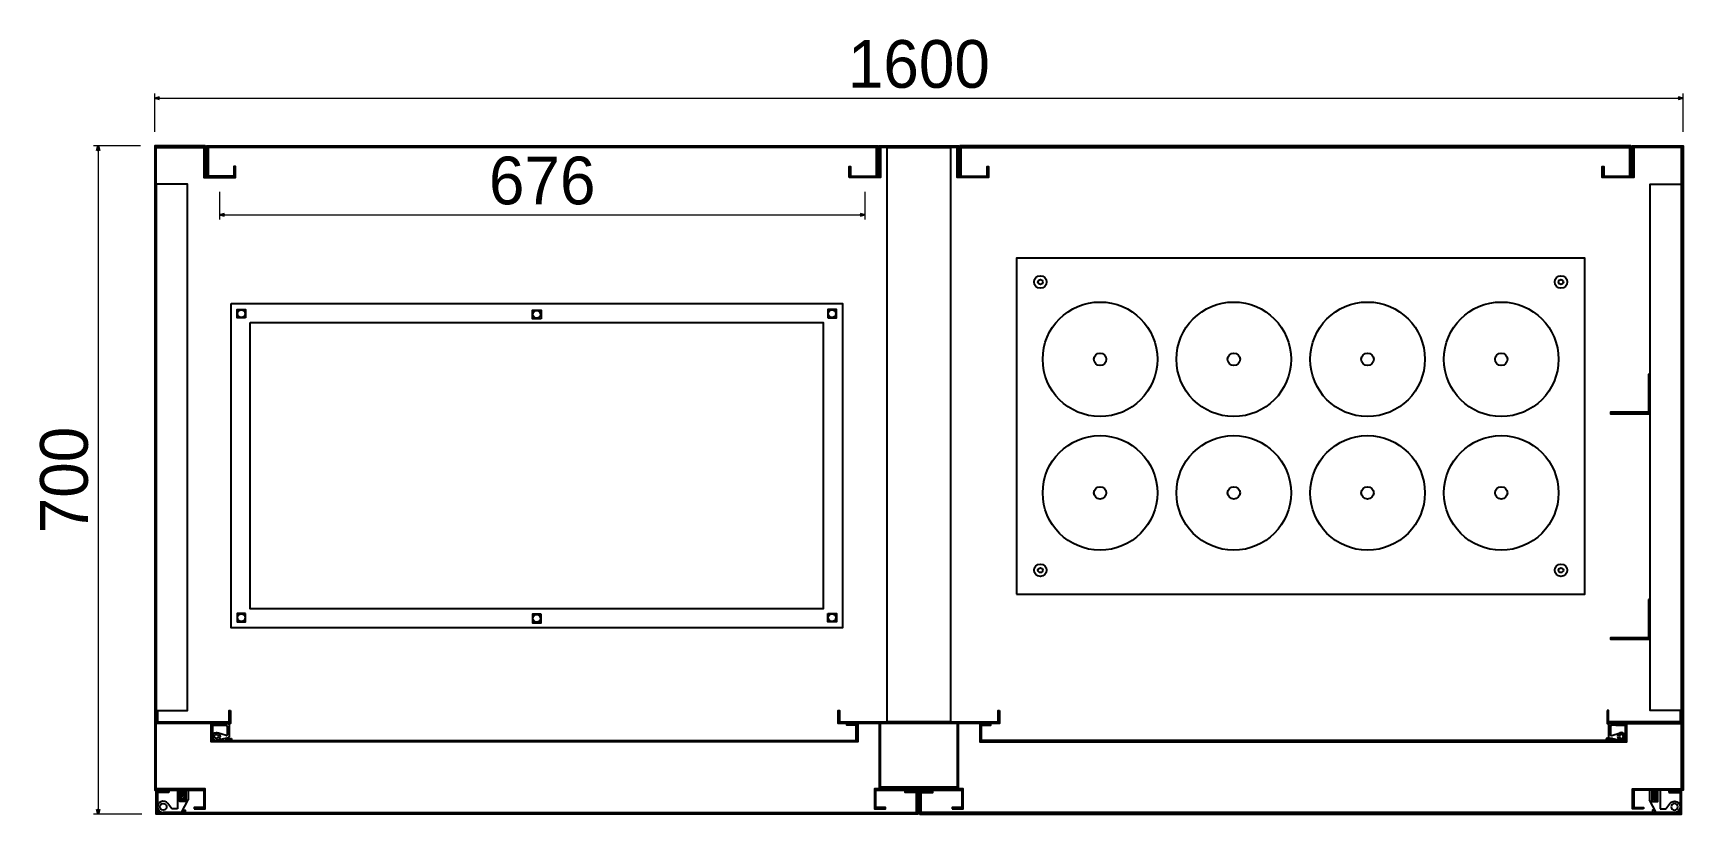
# Model space of a CAD drawing. Header units: millimetres. Extents: x 0 to 6126, y 0 to 4331.
# Drawn here: x 3083 to 4810, y 1467 to 2286 of the extents above; entities that cross this region are included whole.
import ezdxf

# ---------------------------------------------------------------- set-up
doc = ezdxf.new("R2010")
doc.units = ezdxf.units.MM
doc.layers.add('DIM', color=253, linetype='Continuous')
doc.layers.add('Ghi chu', color=7, linetype='Continuous')
doc.dimstyles.new('CNC', dxfattribs={"dimtxt": 50, "dimasz": 5, "dimexe": 5, "dimexo": 15, "dimgap": 10, "dimtad": 1, "dimdec": 0, "dimtxsty": 'Standard', "dimblk": 'OPEN30', "dimcen": 10, "dimclrd": 5, "dimclre": 5, "dimclrt": 3, "dimazin": 3, "dimtfac": 1, "dimtdec": 0, "dimtmove": 0, "dimatfit": 3, "dimldrblk": 'ARCHTICK', "dimlwd": 9, "dimlwe": 9})

# ---------------------------------------------------------------- blocks, each defined once
blk = doc.blocks.new('HL011-1-4')
h = blk.add_hatch()
h.set_pattern_fill('ANSI31', color=2, scale=0.5, style=0)
h.paths.add_polyline_path([(2.5, 0), (8.5, 0), (8.5, 12), (2.5, 12)])
at = {"color": 1}
for p, q in [((7, 23.5), (0, 10)), ((7, 23.5), (26, 23.5)), ((11, 0), (11, 19.5)), ((11, 19.5), (17, 19.5)), ((17, 19.5), (21.2, 13.9)), ((0, 0), (0, 10)), ((11, 0), (0, 0))]:
    blk.add_line(p, q, dxfattribs=at)
blk.add_lwpolyline([(5.7, 21), (3, 21), (3, 23.5), (7, 23.5)], dxfattribs=at)
at = {"color": 2}
blk.add_lwpolyline([(2.5, 0), (2.5, 12), (8.5, 12), (8.5, 0)], dxfattribs=at)
at = {"color": 1}
blk.add_circle((26, 17.5), 3.5, dxfattribs=at)
blk.add_arc((26, 17.5), 6, 216.8699, 90, dxfattribs=at)
blk = doc.blocks.new('*D5')
at = {"color": 0, "linetype": 'ByBlock', "lineweight": -2}
for p, q in [((3209.9, 2217.3), (3214.9, 2218.6)), ((3214.9, 2215.9), (3209.9, 2217.3)), ((3209.9, 2217.3), (3214.9, 2217.3)), ((4804.9, 2218.6), (4809.9, 2217.3)), ((4809.9, 2217.3), (4804.9, 2215.9)), ((4809.9, 2217.3), (4804.9, 2217.3))]:
    blk.add_line(p, q, dxfattribs=at)
at = {"layer": 'Defpoints', "color": 0, "ltscale": 3, "transparency": 16777216}
for p in [(4809.9, 2217.3), (3209.9, 2167.2), (4809.9, 2167.2)]:
    blk.add_point(p, dxfattribs=at)
at = {"layer": 'DIM', "color": 5, "lineweight": 9, "ltscale": 3, "transparency": 16777216}
for p, q in [((3209.9, 2182.2), (3209.9, 2222.3)), ((3214.9, 2217.3), (4804.9, 2217.3)), ((4809.9, 2182.2), (4809.9, 2222.3))]:
    blk.add_line(p, q, dxfattribs=at)
at = {"layer": 'DIM', "color": 3, "ltscale": 3, "transparency": 16777216, "insert": (4009.9, 2252.8), "char_height": 50, "attachment_point": 5}
blk.add_mtext('1600', dxfattribs=at)
blk = doc.blocks.new('_ArchTick')
at = {"color": 0, "const_width": 0.15}
blk.add_lwpolyline([(-0.5, -0.5), (0.5, 0.5)], dxfattribs=at)
blk = doc.blocks.new('_Open30')
at = {"color": 0, "linetype": 'ByBlock', "lineweight": -2}
for p, q in [((-1, 0.27), (0, 0)), ((0, 0), (-1, -0.27)), ((0, 0), (-1, 0))]:
    blk.add_line(p, q, dxfattribs=at)
blk = doc.blocks.new('*D6')
at = {"color": 0, "linetype": 'ByBlock', "lineweight": -2}
for p, q in [((3149.5, 2162.2), (3150.9, 2167.2)), ((3150.9, 2167.2), (3152.2, 2162.2)), ((3150.9, 2167.2), (3150.9, 2162.2)), ((3150.9, 1467.2), (3149.5, 1472.2)), ((3152.2, 1472.2), (3150.9, 1467.2)), ((3150.9, 1467.2), (3150.9, 1472.2))]:
    blk.add_line(p, q, dxfattribs=at)
at = {"layer": 'Defpoints', "color": 0, "ltscale": 3, "transparency": 16777216}
for p in [(3209.9, 2167.2), (3150.9, 1467.2), (3211.4, 1467.2)]:
    blk.add_point(p, dxfattribs=at)
at = {"layer": 'DIM', "color": 5, "lineweight": 9, "ltscale": 3, "transparency": 16777216}
for p, q in [((3194.9, 2167.2), (3145.9, 2167.2)), ((3150.9, 2162.2), (3150.9, 1472.2)), ((3196.4, 1467.2), (3145.9, 1467.2))]:
    blk.add_line(p, q, dxfattribs=at)
at = {"layer": 'DIM', "color": 3, "ltscale": 3, "transparency": 16777216, "insert": (3115.3, 1817.2), "char_height": 50, "attachment_point": 5, "rotation": 90}
blk.add_mtext('700', dxfattribs=at)
blk = doc.blocks.new('HL036-1-2')
at = {"layer": 'Ghi chu', "color": 1}
for p, q in [((-3, 17.8), (-18.9, 17.8)), ((-18.9, 15.8), (-18.9, 17.8)), ((-15.6, 15), (-3.9, 17.7)), ((-12.1, 15.8), (-18.9, 15.8)), ((-16.4, 1), (-16.4, 14)), ((0, 0), (-15.4, 0)), ((-14.4, 3), (-14.4, 11.9)), ((0, 2), (-13.4, 2)), ((-13.1, 12.8), (-4.3, 9.8)), ((-6.2, 2), (-6.2, 0)), ((-1.2, 2), (-1.2, 0)), ((0, 0), (0, 2))]:
    blk.add_line(p, q, dxfattribs=at)
for radius in [4.1, 2.1]:
    blk.add_circle((-3, 13.7), radius, dxfattribs=at)
for centre, start, end in [((-15.4, 14), 102.9616, 180), ((-15.4, 1), 180, 270), ((-13.4, 11.9), 71.3254, 180), ((-13.4, 3), 180, 270)]:
    blk.add_arc(centre, 1, start, end, dxfattribs=at)
blk = doc.blocks.new('*D21')
at = {"color": 0, "linetype": 'ByBlock', "lineweight": -2}
for p, q in [((3277.9, 2095.1), (3282.9, 2096.5)), ((3282.9, 2093.8), (3277.9, 2095.1)), ((3277.9, 2095.1), (3282.9, 2095.1)), ((3948.4, 2096.5), (3953.4, 2095.1)), ((3953.4, 2095.1), (3948.4, 2093.8)), ((3953.4, 2095.1), (3948.4, 2095.1))]:
    blk.add_line(p, q, dxfattribs=at)
at = {"layer": 'Defpoints', "color": 0, "ltscale": 3, "transparency": 16777216}
for p in [(3277.9, 2134.2), (3953.4, 2134.2), (3953.4, 2095.1)]:
    blk.add_point(p, dxfattribs=at)
at = {"layer": 'DIM', "color": 5, "lineweight": 9, "ltscale": 3, "transparency": 16777216}
for p, q in [((3277.9, 2119.2), (3277.9, 2090.1)), ((3953.4, 2119.2), (3953.4, 2090.1)), ((3282.9, 2095.1), (3948.4, 2095.1))]:
    blk.add_line(p, q, dxfattribs=at)
at = {"layer": 'DIM', "color": 3, "ltscale": 3, "transparency": 16777216, "insert": (3615.6, 2130.7), "char_height": 50, "attachment_point": 5}
blk.add_mtext('676', dxfattribs=at)

msp = doc.modelspace()

# ---------------------------------------------------------------- linework, layer by layer
at = {"color": 7}
for points in [[(3251.4, 1472.7), (3262.9, 1472.7), (3262.9, 1493.7), (3211.4, 1493.7), (3211.4, 2165.7), (3261.4, 2165.7), (3261.4, 2134.2), (3294.4, 2134.2), (3294.4, 2145.7), (3292.9, 2145.7), (3292.9, 2135.7), (3262.9, 2135.7), (3262.9, 2167.2), (3209.9, 2167.2), (3209.9, 1492.2), (3261.4, 1492.2), (3261.4, 1474.2), (3251.4, 1474.2)], [(4768.4, 1472.7), (4756.9, 1472.7), (4756.9, 1493.7), (4808.4, 1493.7), (4808.4, 2165.7), (4758.4, 2165.7), (4758.4, 2134.2), (4725.4, 2134.2), (4725.4, 2145.7), (4726.9, 2145.7), (4726.9, 2135.7), (4756.9, 2135.7), (4756.9, 2167.2), (4809.9, 2167.2), (4809.9, 1492.2), (4758.4, 1492.2), (4758.4, 1474.2), (4768.4, 1474.2)], [(3224.9, 1489.7), (3212.9, 1489.7), (3212.9, 1468.7), (4007.4, 1468.7), (4007.4, 1489.7), (3995.4, 1489.7), (3995.4, 1491.2), (4008.9, 1491.2), (4008.9, 1467.2), (3211.4, 1467.2), (3211.4, 1491.2), (3224.9, 1491.2)], [(4794.9, 1489.7), (4806.9, 1489.7), (4806.9, 1468.7), (4012.4, 1468.7), (4012.4, 1489.7), (4024.4, 1489.7), (4024.4, 1491.2), (4010.9, 1491.2), (4010.9, 1467.2), (4808.4, 1467.2), (4808.4, 1491.2), (4794.9, 1491.2)]]:
    msp.add_lwpolyline(points, close=True, dxfattribs=at)
at = {"color": 7, "ltscale": 0.5}
for points in [[(3264.4, 2136.7), (3264.4, 2167.2), (3966.9, 2167.2), (3966.9, 2136.7), (3965.4, 2136.7), (3965.4, 2165.7), (3265.9, 2165.7), (3265.9, 2136.7)], [(4755.4, 2136.7), (4755.4, 2167.2), (4052.8, 2167.2), (4052.8, 2136.7), (4054.3, 2136.7), (4054.3, 2165.7), (4753.9, 2165.7), (4753.9, 2136.7)], [(4044.9, 1472.7), (4056.4, 1472.7), (4056.4, 1493.7), (3963.4, 1493.7), (3963.4, 1472.7), (3974.9, 1472.7), (3974.9, 1474.2), (3964.9, 1474.2), (3964.9, 1492.2), (4054.9, 1492.2), (4054.9, 1474.2), (4044.9, 1474.2)]]:
    msp.add_lwpolyline(points, close=True, dxfattribs=at)
at = {"color": 7, "ltscale": 3}
for points in [[(3936.9, 2134.2), (3936.9, 2134.2), (3936.9, 2145.7), (3938.4, 2145.7), (3938.4, 2135.7), (3968.4, 2135.7), (3968.4, 2167.2), (4051.4, 2167.2), (4051.4, 2135.7), (4081.4, 2135.7), (4081.4, 2145.7), (4082.9, 2145.7), (4082.9, 2134.2), (4082.9, 2134.2), (4049.9, 2134.2), (4049.9, 2165.7), (3969.9, 2165.7), (3969.9, 2134.2)], [(4112.1, 1697.7), (4707.1, 1697.7), (4707.1, 2049.7), (4112.1, 2049.7)], [(3289.9, 2002.2), (3929.9, 2002.2), (3929.9, 1662.2), (3289.9, 1662.2)]]:
    msp.add_lwpolyline(points, close=True, dxfattribs=at)
at = {"color": 252, "ltscale": 0.5}
for points in [[(3976.9, 2165.7), (4042.9, 2165.7), (4042.9, 1563.7), (3976.9, 1563.7)], [(3211.4, 1575.7), (3244.4, 1575.7), (3244.4, 2127.2), (3211.4, 2127.2)], [(4808.4, 1575.7), (4775.4, 1575.7), (4775.4, 2127.2), (4808.4, 2127.2)], [(4773.9, 1928.2), (4773.9, 1888.2), (4733.9, 1888.2), (4733.9, 1886.7), (4775.4, 1886.7), (4775.4, 1928.2)], [(4773.9, 1691.9), (4773.9, 1651.9), (4733.9, 1651.9), (4733.9, 1650.4), (4775.4, 1650.4), (4775.4, 1691.9)]]:
    msp.add_lwpolyline(points, close=True, dxfattribs=at)
at = {"color": 2}
for points in [[(3305.1, 1987), (3296.1, 1987), (3296.1, 1996), (3305.1, 1996)], [(3614.4, 1986.2), (3605.4, 1986.2), (3605.4, 1995.2), (3614.4, 1995.2)], [(3914.6, 1987), (3923.6, 1987), (3923.6, 1996), (3914.6, 1996)], [(3305.1, 1677.5), (3296.1, 1677.5), (3296.1, 1668.5), (3305.1, 1668.5)], [(3614.4, 1676.7), (3605.4, 1676.7), (3605.4, 1667.7), (3614.4, 1667.7)], [(3914.6, 1677.5), (3923.6, 1677.5), (3923.6, 1668.5), (3914.6, 1668.5)]]:
    msp.add_lwpolyline(points, close=True, dxfattribs=at)
at = {"color": 2, "ltscale": 3}
msp.add_lwpolyline([(3309.9, 1982.2), (3909.9, 1982.2), (3909.9, 1682.2), (3309.9, 1682.2)], close=True, dxfattribs=at)
at = {"color": 3, "ltscale": 0.5}
for points in [[(3289.4, 1575.7), (3289.4, 1562.2), (3211.4, 1562.2), (3211.4, 1575.7), (3212.9, 1575.7), (3212.9, 1563.7), (3287.9, 1563.7), (3287.9, 1575.7)], [(4094.4, 1575.7), (4094.4, 1562.2), (3925.4, 1562.2), (3925.4, 1575.7), (3926.9, 1575.7), (3926.9, 1563.7), (4092.9, 1563.7), (4092.9, 1575.7)], [(4730.4, 1575.7), (4730.4, 1562.2), (4808.4, 1562.2), (4808.4, 1575.7), (4806.9, 1575.7), (4806.9, 1563.7), (4731.9, 1563.7), (4731.9, 1575.7)]]:
    msp.add_lwpolyline(points, close=True, dxfattribs=at)
at = {"color": 6, "ltscale": 0.5}
for points in [[(3934.4, 1561.9), (3945.9, 1561.9), (3945.9, 1542.9), (3268.9, 1542.9), (3268.9, 1561.9), (3280.4, 1561.9), (3280.4, 1560.4), (3270.4, 1560.4), (3270.4, 1544.4), (3944.4, 1544.4), (3944.4, 1560.4), (3934.4, 1560.4)], [(4085.4, 1561.9), (4073.9, 1561.9), (4073.9, 1542.9), (4750.9, 1542.9), (4750.9, 1561.9), (4739.4, 1561.9), (4739.4, 1560.4), (4749.4, 1560.4), (4749.4, 1544.4), (4075.4, 1544.4), (4075.4, 1560.4), (4085.4, 1560.4)]]:
    msp.add_lwpolyline(points, close=True, dxfattribs=at)
at = {"color": 8}
msp.add_lwpolyline([(4049.9, 1562.2), (4049.9, 1495.2), (3969.9, 1495.2), (3969.9, 1562.2), (3968.4, 1562.2), (3968.4, 1493.7), (4051.4, 1493.7), (4051.4, 1562.2)], close=True, dxfattribs=at)
at = {"color": 2, "ltscale": 3}
for centre, radius in [((4137.1, 2024.7), 6.5), ((4137.1, 2024.7), 2.5), ((4682.1, 2024.7), 6.5), ((4682.1, 2024.7), 2.5), ((4199.6, 1943.7), 6.5), ((4339.6, 1943.7), 6.5), ((4479.6, 1943.7), 6.5), ((4619.6, 1943.7), 6.5), ((4199.6, 1803.7), 6.5), ((4339.6, 1803.7), 6.5), ((4479.6, 1803.7), 6.5), ((4619.6, 1803.7), 6.5), ((4137.1, 1722.7), 6.5), ((4682.1, 1722.7), 6.5), ((4137.1, 1722.7), 2.5), ((4682.1, 1722.7), 2.5)]:
    msp.add_circle(centre, radius, dxfattribs=at)
at = {"color": 7}
for centre in [(3300.6, 1991.5), (3609.9, 1990.7), (3919.1, 1991.5), (3300.6, 1673), (3609.9, 1672.2), (3919.1, 1673)]:
    msp.add_circle(centre, 4, dxfattribs=at)
at = {"color": 7, "ltscale": 3}
for centre in [(4199.6, 1943.7), (4339.6, 1943.7), (4479.6, 1943.7), (4619.6, 1943.7), (4199.6, 1803.7), (4339.6, 1803.7), (4479.6, 1803.7), (4619.6, 1803.7)]:
    msp.add_circle(centre, 60, dxfattribs=at)

# ---------------------------------------------------------------- block references
at = {"color": 7, "rotation": 180}
for name, p in [('HL036-1-2', (3271.5, 1562.2)), ('HL011-1-4', (3244.9, 1492.2))]:
    msp.add_blockref(name, p, dxfattribs=at)
at = {"color": 7, "xscale": -1, "rotation": 180}
for name, p in [('HL036-1-2', (4748.3, 1562.2)), ('HL011-1-4', (4774.9, 1492.2))]:
    msp.add_blockref(name, p, dxfattribs=at)

# ---------------------------------------------------------------- dimensions: what is measured, and where the dimension line sits
at = {"layer": 'DIM', "color": 7, "ltscale": 3}
for base, p1, p2, picture, middle in [((4809.9, 2217.3), (3209.9, 2167.2), (4809.9, 2167.2), '*D5', (4009.9, 2252.8)), ((3953.3584489, 2095.1328509), (3277.8584489, 2134.217071), (3953.3584489, 2134.217071), '*D21', (3615.6084489, 2130.6615003))]:
    dim = msp.add_linear_dim(base=base, p1=p1, p2=p2, dimstyle='CNC', dxfattribs=at)
    dim.commit()
    dim.dimension.update_dxf_attribs({"geometry": picture, "text_midpoint": middle})
dim = msp.add_linear_dim(base=(3150.9, 1467.2), p1=(3209.9, 2167.2), p2=(3211.4, 1467.2), angle=90, dimstyle='CNC', dxfattribs=at)
dim.commit()
dim.dimension.update_dxf_attribs({"geometry": '*D6', "text_midpoint": (3115.3, 1817.2)})

doc.saveas('drawing.dxf')
